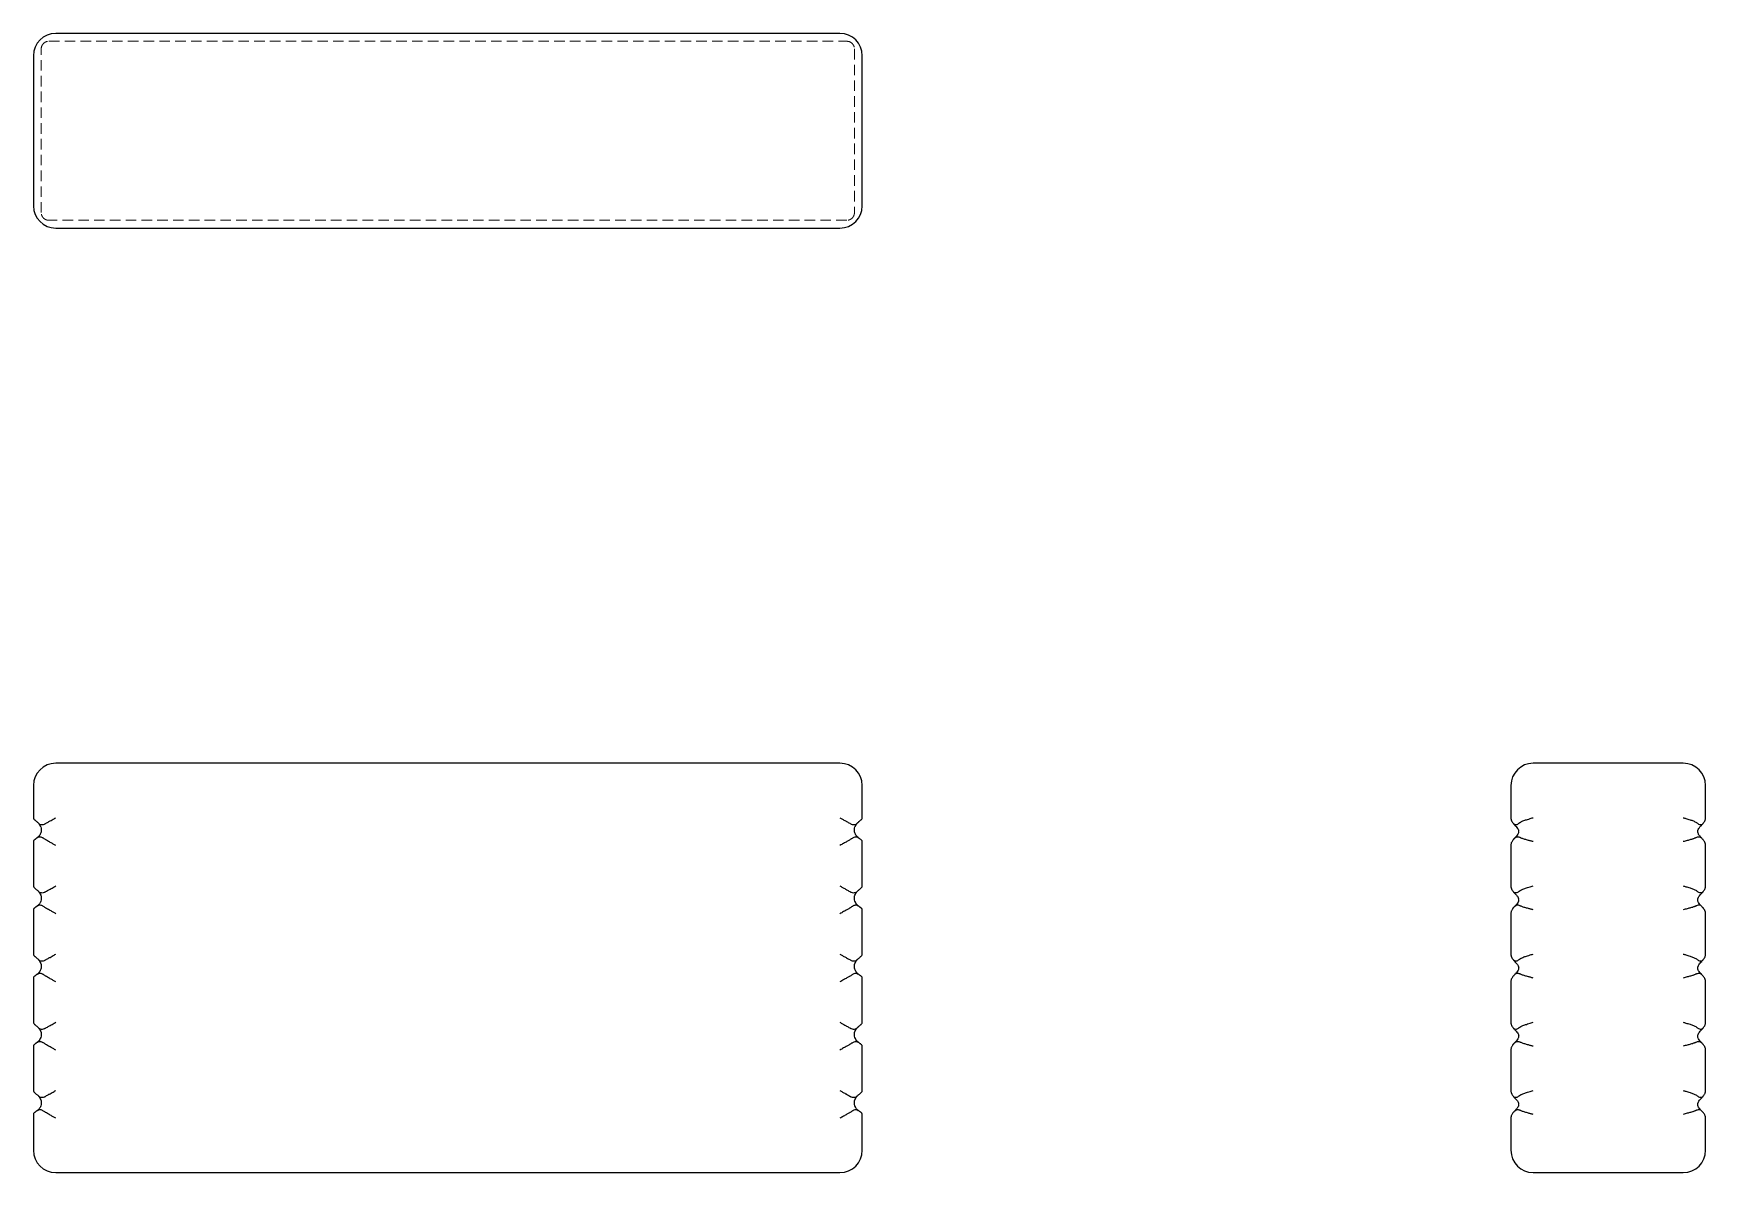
# Model space of a CAD drawing. Header units: millimetres. Extents: x 33 to 235, y 32 to 170.
import ezdxf

# ---------------------------------------------------------------- set-up
doc = ezdxf.new("R2010")
doc.units = ezdxf.units.MM
doc.linetypes.add('HIDDEN', pattern=[1.905, 1.27, -0.635])

msp = doc.modelspace()

# ---------------------------------------------------------------- linework, layer by layer
at = {"color": 7, "linetype": 'Continuous', "lineweight": 25}
for p, q in [((130.31, 169.74), (35.69, 169.74)), ((33, 167.06), (33, 148.94)), ((133, 148.94), (133, 167.06)), ((35.69, 146.26), (130.31, 146.26)), ((130.31, 81.7), (35.69, 81.7)), ((232.06, 81.7), (213.94, 81.7)), ((33, 79.01), (33, 75.12)), ((133, 75.12), (133, 79.01)), ((211.26, 79.01), (211.26, 75.12)), ((234.74, 75.12), (234.74, 79.01)), ((211.59, 74.37), (211.65, 74.3)), ((33, 72.23), (33, 66.89)), ((133, 66.89), (133, 72.23)), ((211.26, 71.76), (211.26, 66.89)), ((234.74, 66.89), (234.74, 71.76)), ((234.35, 66.07), (234.41, 66.14)), ((33, 64), (33, 58.66)), ((133, 58.66), (133, 64)), ((211.26, 63.54), (211.26, 58.66)), ((234.74, 58.66), (234.74, 63.54)), ((234.35, 57.84), (234.41, 57.91)), ((33, 55.77), (33, 50.44)), ((133, 50.44), (133, 55.77)), ((211.26, 55.31), (211.26, 50.44)), ((234.74, 50.44), (234.74, 55.31)), ((211.59, 49.68), (211.65, 49.62)), ((234.35, 49.62), (234.41, 49.68)), ((33, 47.55), (33, 42.21)), ((133, 42.21), (133, 47.55)), ((211.26, 47.08), (211.26, 42.21)), ((234.74, 42.21), (234.74, 47.08)), ((234.35, 41.39), (234.41, 41.46)), ((33, 39.32), (33, 34.99)), ((133, 34.99), (133, 39.32)), ((211.26, 38.85), (211.26, 34.99)), ((234.74, 34.99), (234.74, 38.85)), ((35.69, 32.3), (130.31, 32.3)), ((213.94, 32.3), (232.06, 32.3))]:
    msp.add_line(p, q, dxfattribs=at)
at = {"color": 7, "linetype": 'HIDDEN', "lineweight": 18}
for p, q in [((34.87, 168.8), (131.13, 168.8)), ((131.13, 168.8), (131.13, 168.8)), ((131.13, 147.2), (34.87, 147.2))]:
    msp.add_line(p, q, dxfattribs=at)
at = {"color": 7, "linetype": 'Continuous', "lineweight": 25}
for centre, start, end in [((35.69, 167.06), 90, 180), ((130.31, 167.06), 0, 90), ((35.69, 148.94), 180, 270), ((130.31, 148.94), 270, 0), ((35.69, 79.01), 90, 180), ((130.31, 79.01), 0, 90), ((213.94, 79.01), 90, 180), ((232.06, 79.01), 0, 90), ((35.69, 34.99), 180, 270), ((130.31, 34.99), 270, 0), ((213.94, 34.99), 180, 270), ((232.06, 34.99), 270, 0)]:
    msp.add_arc(centre, 2.68, start, end, dxfattribs=at)
at = {"color": 7, "linetype": 'HIDDEN', "lineweight": 18}
for points, knots in [([(33.94, 167.88), (33.95, 167.94), (33.95, 168.06), (34.03, 168.29), (34.2, 168.55), (34.52, 168.77), (34.76, 168.79), (34.88, 168.8)], [0, 0, 0, 0, 0.125273, 0.250654, 0.500672, 0.750575, 1, 1, 1, 1]), ([(33.94, 148.12), (33.94, 151.07), (33.94, 157.65), (33.94, 164.24), (33.94, 167.88)], [0, 0, 0, 0, 0.447592, 1, 1, 1, 1]), ([(131.12, 168.8), (131.24, 168.79), (131.48, 168.77), (131.8, 168.55), (131.97, 168.29), (132.05, 168.06), (132.05, 167.94), (132.06, 167.88)], [0, 0, 0, 0, 0.249353, 0.499226, 0.749261, 0.874675, 1, 1, 1, 1]), ([(131.12, 168.8), (131.24, 168.79), (131.48, 168.77), (131.8, 168.55), (131.97, 168.29), (132.05, 168.06), (132.05, 167.94), (132.06, 167.88)], [0, 0, 0, 0, 0.249431, 0.499329, 0.749345, 0.874728, 1, 1, 1, 1]), ([(132.06, 167.88), (132.06, 164.93), (132.06, 158.35), (132.06, 151.76), (132.06, 148.12)], [0, 0, 0, 0, 0.447589, 1, 1, 1, 1]), ([(34.88, 147.2), (34.76, 147.21), (34.52, 147.23), (34.2, 147.45), (34.03, 147.71), (33.95, 147.94), (33.95, 148.06), (33.94, 148.12)], [0, 0, 0, 0, 0.249413, 0.499327, 0.749348, 0.874726, 1, 1, 1, 1]), ([(34.88, 147.2), (34.76, 147.21), (34.52, 147.23), (34.2, 147.45), (34.03, 147.71), (33.95, 147.94), (33.95, 148.06), (33.94, 148.12)], [0, 0, 0, 0, 0.249343, 0.499224, 0.749261, 0.874673, 1, 1, 1, 1]), ([(132.06, 148.12), (132.05, 148.06), (132.05, 147.94), (131.97, 147.71), (131.8, 147.45), (131.48, 147.23), (131.24, 147.21), (131.12, 147.2)], [0, 0, 0, 0, 0.125274, 0.250652, 0.500673, 0.750587, 1, 1, 1, 1]), ([(132.06, 148.12), (132.05, 148.06), (132.05, 147.94), (131.97, 147.71), (131.8, 147.45), (131.48, 147.23), (131.24, 147.21), (131.12, 147.2)], [0, 0, 0, 0, 0.125328, 0.250739, 0.500778, 0.750662, 1, 1, 1, 1])]:
    msp.add_open_spline(points, degree=3, knots=knots, dxfattribs=at)
at = {"color": 7, "linetype": 'Continuous', "lineweight": 25}
for points, knots in [([(33, 75.12), (33, 75.11), (33.01, 75.07), (33.02, 75.02), (33.06, 74.95), (33.11, 74.88), (33.2, 74.81), (33.29, 74.73), (33.4, 74.65), (33.51, 74.55), (33.58, 74.48), (33.62, 74.44)], [0, 0, 0, 0, 0.072868, 0.163301, 0.271298, 0.435208, 0.539083, 0.671779, 0.783548, 0.897881, 1, 1, 1, 1]), ([(34.39, 74.37), (34.42, 74.39), (34.52, 74.45), (34.69, 74.55), (34.85, 74.64), (35.04, 74.75), (35.25, 74.86), (35.48, 74.99), (35.62, 75.08), (35.69, 75.12)], [0, 0, 0, 0, 0.0990167, 0.2413575, 0.3900553, 0.4889139, 0.6754514, 0.8457953, 1, 1, 1, 1]), ([(130.31, 75.12), (130.36, 75.09), (130.47, 75.03), (130.63, 74.93), (130.8, 74.83), (130.96, 74.74), (131.13, 74.65), (131.3, 74.55), (131.47, 74.46), (131.57, 74.39), (131.61, 74.37)], [0, 0, 0, 0, 0.113045, 0.23426, 0.36367, 0.501296, 0.597867, 0.751196, 0.893945, 1, 1, 1, 1]), ([(132.38, 74.44), (132.4, 74.46), (132.43, 74.5), (132.49, 74.55), (132.54, 74.6), (132.62, 74.66), (132.71, 74.73), (132.8, 74.81), (132.89, 74.88), (132.95, 74.96), (132.99, 75.04), (132.99, 75.1), (133, 75.12)], [0, 0, 0, 0, 0.049621, 0.102155, 0.157752, 0.21654, 0.328276, 0.460995, 0.564845, 0.728769, 0.88413, 1, 1, 1, 1]), ([(211.26, 75.12), (211.26, 75.09), (211.26, 75.03), (211.27, 74.93), (211.3, 74.83), (211.33, 74.74), (211.38, 74.65), (211.44, 74.55), (211.52, 74.46), (211.57, 74.39), (211.59, 74.37)], [0, 0, 0, 0, 0.113045, 0.23426, 0.36367, 0.501296, 0.597867, 0.751196, 0.893945, 1, 1, 1, 1]), ([(212.23, 74.44), (212.25, 74.46), (212.29, 74.5), (212.37, 74.55), (212.45, 74.6), (212.56, 74.66), (212.72, 74.73), (212.92, 74.81), (213.16, 74.88), (213.42, 74.96), (213.7, 75.04), (213.87, 75.1), (213.94, 75.12)], [0, 0, 0, 0, 0.049621, 0.102155, 0.157752, 0.21654, 0.328276, 0.460995, 0.564845, 0.728769, 0.88413, 1, 1, 1, 1]), ([(232.06, 75.12), (232.11, 75.1), (232.22, 75.07), (232.39, 75.02), (232.62, 74.95), (232.85, 74.88), (233.09, 74.8), (233.28, 74.73), (233.47, 74.64), (233.63, 74.55), (233.73, 74.48), (233.77, 74.44)], [0, 0, 0, 0, 0.076628, 0.170924, 0.282887, 0.440862, 0.546569, 0.676247, 0.785642, 0.898827, 1, 1, 1, 1]), ([(234.41, 74.37), (234.43, 74.39), (234.48, 74.46), (234.56, 74.55), (234.62, 74.65), (234.67, 74.75), (234.71, 74.86), (234.74, 74.99), (234.74, 75.08), (234.74, 75.12)], [0, 0, 0, 0, 0.10613, 0.248788, 0.400961, 0.49873, 0.680329, 0.847402, 1, 1, 1, 1]), ([(33.49, 72.72), (33.47, 72.7), (33.43, 72.67), (33.37, 72.63), (33.3, 72.58), (33.23, 72.53), (33.15, 72.47), (33.09, 72.42), (33.04, 72.36), (33.01, 72.3), (33.01, 72.25), (33, 72.23)], [0, 0, 0, 0, 0.066916, 0.139751, 0.218655, 0.324957, 0.458157, 0.588227, 0.718172, 0.854722, 1, 1, 1, 1]), ([(33.62, 74.44), (33.63, 74.43), (33.64, 74.41), (33.67, 74.38), (33.72, 74.31), (33.8, 74.19), (33.89, 74.01), (33.94, 73.78), (33.94, 73.58), (33.92, 73.37), (33.84, 73.14), (33.7, 72.91), (33.57, 72.79), (33.49, 72.72)], [0.0064504, 0.0064504, 0.0064504, 0.0064504, 0.0116361, 0.0168218, 0.0271933, 0.0479363, 0.0894223, 0.1309082, 0.1516512, 0.1723942, 0.2138801, 0.2553661, 0.296852, 0.296852, 0.296852, 0.296852]), ([(33.49, 72.72), (33.58, 72.79), (33.68, 72.82), (33.9, 72.81), (34.03, 72.77), (34.14, 72.68)], [0, 0, 0, 0, 0.5, 0.5, 1, 1, 1, 1]), ([(34.39, 74.37), (34.25, 74.28), (34.1, 74.25), (33.83, 74.27), (33.71, 74.34), (33.62, 74.44)], [0, 0, 0, 0, 0.5, 0.5, 1, 1, 1, 1]), ([(35.69, 71.76), (35.64, 71.79), (35.54, 71.85), (35.38, 71.94), (35.21, 72.04), (35.03, 72.15), (34.81, 72.27), (34.62, 72.38), (34.43, 72.49), (34.29, 72.58), (34.18, 72.65), (34.14, 72.68)], [0, 0, 0, 0, 0.088225, 0.1849587, 0.2902198, 0.4040225, 0.5263779, 0.7028316, 0.7733362, 0.8978869, 1, 1, 1, 1]), ([(131.86, 72.68), (131.83, 72.66), (131.77, 72.62), (131.66, 72.55), (131.55, 72.48), (131.39, 72.38), (131.18, 72.26), (130.95, 72.13), (130.73, 72.01), (130.52, 71.89), (130.38, 71.81), (130.31, 71.76)], [0, 0, 0, 0, 0.065016, 0.140196, 0.22556, 0.292324, 0.477572, 0.618122, 0.73508, 0.872057, 1, 1, 1, 1]), ([(132.38, 74.44), (132.29, 74.34), (132.17, 74.27), (131.9, 74.25), (131.75, 74.28), (131.61, 74.37)], [0, 0, 0, 0, 0.5, 0.5, 1, 1, 1, 1]), ([(131.86, 72.68), (131.97, 72.77), (132.1, 72.81), (132.32, 72.82), (132.42, 72.79), (132.51, 72.72)], [0, 0, 0, 0, 0.5, 0.5, 1, 1, 1, 1]), ([(132.51, 72.72), (132.43, 72.79), (132.3, 72.91), (132.16, 73.14), (132.08, 73.37), (132.06, 73.58), (132.06, 73.78), (132.11, 74.01), (132.2, 74.19), (132.28, 74.31), (132.33, 74.38), (132.36, 74.41), (132.37, 74.43), (132.38, 74.44)], [0.0331924, 0.0331924, 0.0331924, 0.0331924, 0.0746784, 0.1161643, 0.1576503, 0.1783933, 0.1991362, 0.2406222, 0.2821081, 0.3028511, 0.3132226, 0.3184084, 0.3235941, 0.3235941, 0.3235941, 0.3235941]), ([(133, 72.23), (133, 72.24), (132.99, 72.27), (132.98, 72.32), (132.96, 72.36), (132.91, 72.42), (132.85, 72.47), (132.77, 72.53), (132.68, 72.59), (132.59, 72.65), (132.53, 72.7), (132.51, 72.72)], [0, 0, 0, 0, 0.086312, 0.180265, 0.281873, 0.411944, 0.541889, 0.678682, 0.800473, 0.907473, 1, 1, 1, 1]), ([(211.75, 72.68), (211.73, 72.66), (211.68, 72.62), (211.62, 72.55), (211.56, 72.48), (211.48, 72.38), (211.4, 72.26), (211.33, 72.13), (211.29, 72.01), (211.26, 71.89), (211.26, 71.81), (211.26, 71.76)], [0, 0, 0, 0, 0.065016, 0.140196, 0.22556, 0.292324, 0.477572, 0.618122, 0.73508, 0.872057, 1, 1, 1, 1]), ([(212.23, 74.44), (212.12, 74.34), (211.99, 74.27), (211.77, 74.25), (211.67, 74.28), (211.59, 74.37)], [0, 0, 0, 0, 0.5, 0.5, 1, 1, 1, 1]), ([(211.71, 74.23), (211.84, 74.11), (212.01, 73.93), (212.15, 73.68), (212.19, 73.55), (212.2, 73.46), (212.19, 73.37), (212.17, 73.25), (212.05, 73), (211.88, 72.82), (211.75, 72.68)], [0, 0, 0, 0, 0.271496, 0.380667, 0.423537, 0.462667, 0.503148, 0.549098, 0.664187, 1, 1, 1, 1]), ([(211.75, 72.68), (211.83, 72.77), (211.93, 72.81), (212.15, 72.82), (212.28, 72.79), (212.39, 72.72)], [0, 0, 0, 0, 0.5, 0.5, 1, 1, 1, 1]), ([(213.94, 72.23), (213.89, 72.24), (213.79, 72.27), (213.64, 72.32), (213.46, 72.36), (213.26, 72.42), (213.05, 72.47), (212.85, 72.53), (212.67, 72.59), (212.52, 72.65), (212.43, 72.7), (212.39, 72.72)], [0, 0, 0, 0, 0.086312, 0.180265, 0.281873, 0.411944, 0.541889, 0.678682, 0.800473, 0.907473, 1, 1, 1, 1]), ([(233.61, 72.72), (233.58, 72.7), (233.52, 72.67), (233.42, 72.63), (233.29, 72.58), (233.14, 72.53), (232.95, 72.47), (232.74, 72.41), (232.52, 72.36), (232.29, 72.3), (232.14, 72.25), (232.06, 72.23)], [0, 0, 0, 0, 0.067121, 0.140126, 0.219167, 0.325351, 0.458595, 0.588588, 0.718457, 0.854901, 1, 1, 1, 1]), ([(233.61, 72.72), (233.72, 72.79), (233.85, 72.82), (234.07, 72.81), (234.17, 72.77), (234.25, 72.68)], [0, 0, 0, 0, 0.5, 0.5, 1, 1, 1, 1]), ([(234.41, 74.37), (234.33, 74.28), (234.23, 74.25), (234.01, 74.27), (233.88, 74.34), (233.77, 74.44)], [0, 0, 0, 0, 0.5, 0.5, 1, 1, 1, 1]), ([(234.25, 72.68), (234.17, 72.78), (234.05, 72.9), (233.94, 73.05), (233.85, 73.2), (233.81, 73.34), (233.8, 73.47), (233.82, 73.61), (233.9, 73.8), (234.08, 74.02), (234.26, 74.21), (234.36, 74.32), (234.4, 74.36), (234.41, 74.37)], [0.015866, 0.015866, 0.015866, 0.015866, 0.0524302, 0.0731731, 0.0939161, 0.135402, 0.156145, 0.176888, 0.2183739, 0.2598598, 0.2806028, 0.2909742, 0.2919285, 0.2919285, 0.2919285, 0.2919285]), ([(234.74, 71.76), (234.74, 71.79), (234.74, 71.85), (234.73, 71.93), (234.71, 72.02), (234.67, 72.13), (234.6, 72.26), (234.52, 72.38), (234.43, 72.49), (234.35, 72.58), (234.28, 72.65), (234.25, 72.68)], [0, 0, 0, 0, 0.08429, 0.172601, 0.26495, 0.381877, 0.522455, 0.707741, 0.774465, 0.898666, 1, 1, 1, 1]), ([(33, 66.89), (33, 66.88), (33.01, 66.85), (33.02, 66.79), (33.06, 66.73), (33.11, 66.66), (33.2, 66.58), (33.29, 66.51), (33.4, 66.42), (33.51, 66.33), (33.58, 66.25), (33.62, 66.21)], [0, 0, 0, 0, 0.072868, 0.163301, 0.271298, 0.435208, 0.539083, 0.671779, 0.783548, 0.897881, 1, 1, 1, 1]), ([(34.39, 66.14), (34.42, 66.16), (34.52, 66.22), (34.69, 66.32), (34.85, 66.41), (35.04, 66.52), (35.25, 66.63), (35.48, 66.76), (35.62, 66.85), (35.69, 66.89)], [0, 0, 0, 0, 0.099017, 0.241357, 0.390055, 0.488914, 0.675451, 0.845795, 1, 1, 1, 1]), ([(130.31, 66.89), (130.36, 66.86), (130.47, 66.8), (130.63, 66.7), (130.8, 66.61), (130.96, 66.52), (131.13, 66.42), (131.3, 66.33), (131.47, 66.23), (131.57, 66.17), (131.61, 66.14)], [0, 0, 0, 0, 0.113045, 0.23426, 0.36367, 0.501296, 0.597867, 0.751196, 0.893945, 1, 1, 1, 1]), ([(132.38, 66.21), (132.4, 66.23), (132.43, 66.27), (132.49, 66.32), (132.54, 66.37), (132.62, 66.43), (132.71, 66.51), (132.8, 66.58), (132.89, 66.66), (132.95, 66.73), (132.99, 66.82), (132.99, 66.87), (133, 66.89)], [0, 0, 0, 0, 0.049621, 0.102155, 0.157752, 0.21654, 0.328276, 0.460995, 0.564845, 0.728769, 0.88413, 1, 1, 1, 1]), ([(211.26, 66.89), (211.26, 66.86), (211.26, 66.8), (211.27, 66.7), (211.3, 66.61), (211.33, 66.52), (211.38, 66.42), (211.44, 66.33), (211.52, 66.23), (211.57, 66.17), (211.59, 66.14)], [0, 0, 0, 0, 0.113045, 0.23426, 0.36367, 0.501296, 0.597867, 0.751196, 0.893945, 1, 1, 1, 1]), ([(212.23, 66.21), (212.25, 66.23), (212.29, 66.27), (212.37, 66.32), (212.45, 66.37), (212.56, 66.43), (212.72, 66.51), (212.92, 66.58), (213.16, 66.66), (213.42, 66.73), (213.7, 66.82), (213.87, 66.87), (213.94, 66.89)], [0, 0, 0, 0, 0.049621, 0.102155, 0.157752, 0.21654, 0.328276, 0.460995, 0.564845, 0.728769, 0.88413, 1, 1, 1, 1]), ([(232.06, 66.89), (232.11, 66.88), (232.22, 66.84), (232.39, 66.79), (232.62, 66.72), (232.85, 66.65), (233.09, 66.58), (233.28, 66.5), (233.47, 66.42), (233.63, 66.33), (233.73, 66.25), (233.77, 66.21)], [0, 0, 0, 0, 0.076628, 0.170924, 0.282887, 0.440862, 0.546569, 0.676247, 0.785642, 0.898827, 1, 1, 1, 1]), ([(234.41, 66.14), (234.43, 66.17), (234.48, 66.23), (234.56, 66.32), (234.62, 66.42), (234.67, 66.53), (234.71, 66.64), (234.74, 66.77), (234.74, 66.85), (234.74, 66.89)], [0, 0, 0, 0, 0.10613, 0.248788, 0.400961, 0.49873, 0.680329, 0.847402, 1, 1, 1, 1]), ([(33.62, 66.21), (33.63, 66.2), (33.64, 66.18), (33.67, 66.15), (33.72, 66.09), (33.8, 65.97), (33.89, 65.78), (33.94, 65.55), (33.94, 65.35), (33.92, 65.15), (33.86, 64.96), (33.77, 64.8), (33.66, 64.65), (33.57, 64.56), (33.49, 64.49)], [0.0064504, 0.0064504, 0.0064504, 0.0064504, 0.0116361, 0.0168218, 0.0271933, 0.0479363, 0.0894223, 0.1309082, 0.1516512, 0.1723942, 0.2138801, 0.2346231, 0.2553661, 0.296852, 0.296852, 0.296852, 0.296852]), ([(33.49, 64.49), (33.58, 64.56), (33.68, 64.6), (33.9, 64.58), (34.03, 64.54), (34.14, 64.46)], [0, 0, 0, 0, 0.5, 0.5, 1, 1, 1, 1]), ([(34.39, 66.14), (34.25, 66.05), (34.1, 66.02), (33.83, 66.05), (33.71, 66.11), (33.62, 66.21)], [0, 0, 0, 0, 0.5, 0.5, 1, 1, 1, 1]), ([(132.38, 66.21), (132.29, 66.11), (132.17, 66.05), (131.9, 66.02), (131.75, 66.05), (131.61, 66.14)], [0, 0, 0, 0, 0.5, 0.5, 1, 1, 1, 1]), ([(131.86, 64.46), (131.97, 64.54), (132.1, 64.58), (132.32, 64.6), (132.42, 64.56), (132.51, 64.49)], [0, 0, 0, 0, 0.5, 0.5, 1, 1, 1, 1]), ([(132.51, 64.49), (132.43, 64.56), (132.31, 64.68), (132.16, 64.91), (132.08, 65.15), (132.06, 65.35), (132.06, 65.55), (132.11, 65.78), (132.2, 65.97), (132.28, 66.09), (132.33, 66.15), (132.36, 66.18), (132.37, 66.2), (132.38, 66.21)], [0.0331924, 0.0331924, 0.0331924, 0.0331924, 0.0746784, 0.1161643, 0.1576503, 0.1783933, 0.1991362, 0.2406222, 0.2821081, 0.3028511, 0.3132226, 0.3184084, 0.3235941, 0.3235941, 0.3235941, 0.3235941]), ([(212.23, 66.21), (212.12, 66.11), (211.99, 66.05), (211.77, 66.02), (211.67, 66.05), (211.59, 66.14)], [0, 0, 0, 0, 0.5, 0.5, 1, 1, 1, 1]), ([(211.59, 66.14), (211.6, 66.14), (211.64, 66.09), (211.74, 65.98), (211.92, 65.79), (212.1, 65.57), (212.18, 65.38), (212.2, 65.24), (212.19, 65.11), (212.14, 64.94), (211.99, 64.71), (211.83, 64.55), (211.75, 64.46)], [0.0381134, 0.0381134, 0.0381134, 0.0381134, 0.0390674, 0.0494389, 0.0701818, 0.1116678, 0.1531537, 0.1738967, 0.1946397, 0.2361257, 0.2776116, 0.3141766, 0.3141766, 0.3141766, 0.3141766]), ([(211.75, 64.46), (211.83, 64.54), (211.93, 64.58), (212.15, 64.6), (212.28, 64.56), (212.39, 64.49)], [0, 0, 0, 0, 0.5, 0.5, 1, 1, 1, 1]), ([(233.61, 64.49), (233.72, 64.56), (233.85, 64.6), (234.07, 64.58), (234.17, 64.54), (234.25, 64.46)], [0, 0, 0, 0, 0.5, 0.5, 1, 1, 1, 1]), ([(234.41, 66.14), (234.33, 66.05), (234.23, 66.02), (234.01, 66.05), (233.88, 66.11), (233.77, 66.21)], [0, 0, 0, 0, 0.5, 0.5, 1, 1, 1, 1]), ([(234.25, 64.46), (234.12, 64.59), (233.95, 64.77), (233.83, 65.02), (233.81, 65.14), (233.8, 65.23), (233.81, 65.32), (233.85, 65.46), (233.98, 65.7), (234.16, 65.88), (234.29, 66)], [0, 0, 0, 0, 0.3362868, 0.4515421, 0.4975586, 0.5380993, 0.5772861, 0.6202197, 0.729553, 1, 1, 1, 1]), ([(33.49, 64.49), (33.47, 64.48), (33.43, 64.44), (33.37, 64.4), (33.3, 64.35), (33.23, 64.3), (33.15, 64.24), (33.09, 64.19), (33.04, 64.13), (33.01, 64.07), (33.01, 64.03), (33, 64)], [0, 0, 0, 0, 0.066916, 0.139751, 0.218655, 0.324957, 0.458157, 0.588227, 0.718172, 0.854722, 1, 1, 1, 1]), ([(35.69, 63.54), (35.64, 63.57), (35.54, 63.63), (35.38, 63.72), (35.21, 63.81), (35.03, 63.92), (34.81, 64.04), (34.62, 64.15), (34.43, 64.26), (34.29, 64.35), (34.18, 64.42), (34.14, 64.46)], [0, 0, 0, 0, 0.088225, 0.184959, 0.29022, 0.404023, 0.526378, 0.702832, 0.773336, 0.897887, 1, 1, 1, 1]), ([(131.86, 64.46), (131.83, 64.43), (131.77, 64.39), (131.66, 64.32), (131.55, 64.25), (131.39, 64.15), (131.18, 64.03), (130.95, 63.9), (130.73, 63.78), (130.52, 63.66), (130.38, 63.58), (130.31, 63.54)], [0, 0, 0, 0, 0.065016, 0.140196, 0.22556, 0.292324, 0.477572, 0.618122, 0.73508, 0.872057, 1, 1, 1, 1]), ([(133, 64), (133, 64.02), (132.99, 64.05), (132.98, 64.09), (132.96, 64.14), (132.91, 64.19), (132.85, 64.24), (132.77, 64.3), (132.68, 64.36), (132.59, 64.42), (132.53, 64.47), (132.51, 64.49)], [0, 0, 0, 0, 0.086312, 0.1802646, 0.2818725, 0.4119439, 0.5418893, 0.6786824, 0.8004728, 0.9074733, 1, 1, 1, 1]), ([(211.75, 64.46), (211.73, 64.43), (211.68, 64.39), (211.62, 64.32), (211.56, 64.25), (211.48, 64.15), (211.4, 64.03), (211.33, 63.9), (211.29, 63.78), (211.26, 63.66), (211.26, 63.58), (211.26, 63.54)], [0, 0, 0, 0, 0.065016, 0.140196, 0.22556, 0.292324, 0.477572, 0.618122, 0.73508, 0.872057, 1, 1, 1, 1]), ([(213.94, 64), (213.89, 64.02), (213.79, 64.05), (213.64, 64.09), (213.46, 64.14), (213.26, 64.19), (213.05, 64.24), (212.85, 64.3), (212.67, 64.36), (212.52, 64.42), (212.43, 64.47), (212.39, 64.49)], [0, 0, 0, 0, 0.086312, 0.1802646, 0.2818725, 0.4119439, 0.5418893, 0.6786824, 0.8004728, 0.9074733, 1, 1, 1, 1]), ([(233.61, 64.49), (233.58, 64.48), (233.52, 64.44), (233.42, 64.4), (233.29, 64.35), (233.14, 64.3), (232.95, 64.24), (232.74, 64.19), (232.52, 64.13), (232.29, 64.07), (232.14, 64.03), (232.06, 64)], [0, 0, 0, 0, 0.067121, 0.140126, 0.219167, 0.325351, 0.458595, 0.588588, 0.718457, 0.854901, 1, 1, 1, 1]), ([(234.74, 63.54), (234.74, 63.56), (234.74, 63.62), (234.73, 63.7), (234.71, 63.8), (234.67, 63.9), (234.6, 64.03), (234.52, 64.15), (234.43, 64.26), (234.35, 64.35), (234.28, 64.42), (234.25, 64.46)], [0, 0, 0, 0, 0.0842902, 0.1726015, 0.2649499, 0.3818765, 0.5224549, 0.7077414, 0.7744652, 0.8986661, 1, 1, 1, 1]), ([(33, 58.66), (33, 58.65), (33.01, 58.62), (33.02, 58.57), (33.06, 58.5), (33.11, 58.43), (33.2, 58.35), (33.29, 58.28), (33.4, 58.19), (33.51, 58.1), (33.58, 58.02), (33.62, 57.98)], [0, 0, 0, 0, 0.072868, 0.163301, 0.271298, 0.435208, 0.539083, 0.671779, 0.783548, 0.897881, 1, 1, 1, 1]), ([(34.39, 57.91), (34.42, 57.94), (34.52, 58), (34.69, 58.09), (34.85, 58.19), (35.04, 58.29), (35.25, 58.41), (35.48, 58.54), (35.62, 58.62), (35.69, 58.66)], [0, 0, 0, 0, 0.099017, 0.241357, 0.390055, 0.488914, 0.675451, 0.845795, 1, 1, 1, 1]), ([(130.31, 58.66), (130.36, 58.63), (130.47, 58.57), (130.63, 58.48), (130.8, 58.38), (130.96, 58.29), (131.13, 58.19), (131.3, 58.1), (131.47, 58), (131.57, 57.94), (131.61, 57.91)], [0, 0, 0, 0, 0.113045, 0.23426, 0.36367, 0.501296, 0.597867, 0.751196, 0.893945, 1, 1, 1, 1]), ([(132.38, 57.98), (132.4, 58), (132.43, 58.04), (132.49, 58.09), (132.54, 58.14), (132.62, 58.2), (132.71, 58.28), (132.8, 58.35), (132.89, 58.43), (132.95, 58.51), (132.99, 58.59), (132.99, 58.64), (133, 58.66)], [0, 0, 0, 0, 0.049621, 0.102155, 0.157752, 0.21654, 0.328276, 0.460995, 0.564845, 0.728769, 0.88413, 1, 1, 1, 1]), ([(211.26, 58.66), (211.26, 58.63), (211.26, 58.57), (211.27, 58.48), (211.3, 58.38), (211.33, 58.29), (211.38, 58.19), (211.44, 58.1), (211.52, 58), (211.57, 57.94), (211.59, 57.91)], [0, 0, 0, 0, 0.113045, 0.23426, 0.36367, 0.501296, 0.597867, 0.751196, 0.893945, 1, 1, 1, 1]), ([(212.23, 57.98), (212.25, 58), (212.29, 58.04), (212.37, 58.09), (212.45, 58.14), (212.56, 58.2), (212.72, 58.28), (212.92, 58.35), (213.16, 58.43), (213.42, 58.51), (213.7, 58.59), (213.87, 58.64), (213.94, 58.66)], [0, 0, 0, 0, 0.049621, 0.102155, 0.157752, 0.21654, 0.328276, 0.460995, 0.564845, 0.728769, 0.88413, 1, 1, 1, 1]), ([(232.06, 58.66), (232.11, 58.65), (232.22, 58.62), (232.39, 58.56), (232.62, 58.49), (232.85, 58.42), (233.09, 58.35), (233.28, 58.27), (233.47, 58.19), (233.63, 58.1), (233.73, 58.02), (233.77, 57.98)], [0, 0, 0, 0, 0.076628, 0.170924, 0.282887, 0.440862, 0.546569, 0.676247, 0.785642, 0.898827, 1, 1, 1, 1]), ([(234.41, 57.91), (234.43, 57.94), (234.48, 58), (234.56, 58.1), (234.62, 58.19), (234.67, 58.3), (234.71, 58.41), (234.74, 58.54), (234.74, 58.62), (234.74, 58.66)], [0, 0, 0, 0, 0.10613, 0.248788, 0.400961, 0.49873, 0.680329, 0.847402, 1, 1, 1, 1]), ([(33.62, 57.98), (33.63, 57.98), (33.64, 57.96), (33.67, 57.92), (33.72, 57.86), (33.8, 57.74), (33.89, 57.55), (33.94, 57.32), (33.94, 57.12), (33.92, 56.92), (33.84, 56.68), (33.7, 56.46), (33.57, 56.33), (33.49, 56.26)], [0.0064504, 0.0064504, 0.0064504, 0.0064504, 0.0116361, 0.0168218, 0.0271933, 0.0479363, 0.0894223, 0.1309082, 0.1516512, 0.1723942, 0.2138801, 0.2553661, 0.296852, 0.296852, 0.296852, 0.296852]), ([(34.39, 57.91), (34.25, 57.83), (34.1, 57.79), (33.83, 57.82), (33.71, 57.88), (33.62, 57.98)], [0, 0, 0, 0, 0.5, 0.5, 1, 1, 1, 1]), ([(132.38, 57.98), (132.29, 57.88), (132.17, 57.82), (131.9, 57.79), (131.75, 57.83), (131.61, 57.91)], [0, 0, 0, 0, 0.5, 0.5, 1, 1, 1, 1]), ([(132.51, 56.26), (132.43, 56.33), (132.31, 56.46), (132.16, 56.68), (132.08, 56.92), (132.06, 57.12), (132.06, 57.32), (132.11, 57.55), (132.2, 57.74), (132.28, 57.86), (132.33, 57.92), (132.36, 57.96), (132.37, 57.98), (132.38, 57.98)], [0.0331924, 0.0331924, 0.0331924, 0.0331924, 0.0746784, 0.1161643, 0.1576503, 0.1783933, 0.1991362, 0.2406222, 0.2821081, 0.3028511, 0.3132226, 0.3184084, 0.3235941, 0.3235941, 0.3235941, 0.3235941]), ([(212.23, 57.98), (212.12, 57.88), (211.99, 57.82), (211.77, 57.79), (211.67, 57.83), (211.59, 57.91)], [0, 0, 0, 0, 0.5, 0.5, 1, 1, 1, 1]), ([(211.59, 57.91), (211.6, 57.91), (211.64, 57.86), (211.74, 57.76), (211.92, 57.56), (212.1, 57.34), (212.18, 57.15), (212.2, 57.02), (212.19, 56.88), (212.14, 56.71), (211.99, 56.49), (211.83, 56.32), (211.75, 56.23)], [0.0381134, 0.0381134, 0.0381134, 0.0381134, 0.0390674, 0.0494389, 0.0701818, 0.1116678, 0.1531537, 0.1738967, 0.1946397, 0.2361257, 0.2776116, 0.3141766, 0.3141766, 0.3141766, 0.3141766]), ([(234.41, 57.91), (234.33, 57.83), (234.23, 57.79), (234.01, 57.82), (233.88, 57.88), (233.77, 57.98)], [0, 0, 0, 0, 0.5, 0.5, 1, 1, 1, 1]), ([(234.25, 56.23), (234.12, 56.36), (233.95, 56.55), (233.83, 56.79), (233.81, 56.92), (233.8, 57), (233.81, 57.1), (233.85, 57.23), (233.98, 57.47), (234.16, 57.65), (234.29, 57.77)], [0, 0, 0, 0, 0.336263, 0.451622, 0.497681, 0.538262, 0.577463, 0.620406, 0.729826, 1, 1, 1, 1]), ([(33.49, 56.26), (33.47, 56.25), (33.43, 56.22), (33.37, 56.17), (33.3, 56.12), (33.23, 56.07), (33.15, 56.02), (33.09, 55.96), (33.04, 55.9), (33.01, 55.84), (33.01, 55.8), (33, 55.77)], [0, 0, 0, 0, 0.066916, 0.139751, 0.218655, 0.324957, 0.458157, 0.588227, 0.718172, 0.854722, 1, 1, 1, 1]), ([(33.49, 56.26), (33.58, 56.33), (33.68, 56.37), (33.9, 56.36), (34.03, 56.31), (34.14, 56.23)], [0, 0, 0, 0, 0.5, 0.5, 1, 1, 1, 1]), ([(35.69, 55.31), (35.64, 55.34), (35.54, 55.4), (35.38, 55.49), (35.21, 55.59), (35.03, 55.69), (34.81, 55.81), (34.62, 55.92), (34.43, 56.03), (34.29, 56.12), (34.18, 56.2), (34.14, 56.23)], [0, 0, 0, 0, 0.088225, 0.184959, 0.29022, 0.404023, 0.526378, 0.702832, 0.773336, 0.897887, 1, 1, 1, 1]), ([(131.86, 56.23), (131.83, 56.21), (131.77, 56.16), (131.66, 56.09), (131.55, 56.02), (131.39, 55.92), (131.18, 55.81), (130.95, 55.68), (130.73, 55.56), (130.52, 55.44), (130.38, 55.35), (130.31, 55.31)], [0, 0, 0, 0, 0.065016, 0.140196, 0.22556, 0.292324, 0.477572, 0.618122, 0.73508, 0.872057, 1, 1, 1, 1]), ([(131.86, 56.23), (131.97, 56.31), (132.1, 56.36), (132.32, 56.37), (132.42, 56.33), (132.51, 56.26)], [0, 0, 0, 0, 0.5, 0.5, 1, 1, 1, 1]), ([(133, 55.77), (133, 55.79), (132.99, 55.82), (132.98, 55.86), (132.96, 55.91), (132.91, 55.96), (132.85, 56.02), (132.77, 56.07), (132.68, 56.13), (132.59, 56.2), (132.53, 56.24), (132.51, 56.26)], [0, 0, 0, 0, 0.086312, 0.180265, 0.281873, 0.411944, 0.541889, 0.678682, 0.800473, 0.907473, 1, 1, 1, 1]), ([(211.75, 56.23), (211.73, 56.21), (211.68, 56.16), (211.62, 56.09), (211.56, 56.02), (211.48, 55.92), (211.4, 55.81), (211.33, 55.68), (211.29, 55.56), (211.26, 55.44), (211.26, 55.35), (211.26, 55.31)], [0, 0, 0, 0, 0.065016, 0.140196, 0.22556, 0.292324, 0.477572, 0.618122, 0.73508, 0.872057, 1, 1, 1, 1]), ([(211.75, 56.23), (211.83, 56.31), (211.93, 56.36), (212.15, 56.37), (212.28, 56.33), (212.39, 56.26)], [0, 0, 0, 0, 0.5, 0.5, 1, 1, 1, 1]), ([(213.94, 55.77), (213.89, 55.79), (213.79, 55.82), (213.64, 55.86), (213.46, 55.91), (213.26, 55.96), (213.05, 56.02), (212.85, 56.07), (212.67, 56.13), (212.52, 56.2), (212.43, 56.24), (212.39, 56.26)], [0, 0, 0, 0, 0.086312, 0.180265, 0.281873, 0.411944, 0.541889, 0.678682, 0.800473, 0.907473, 1, 1, 1, 1]), ([(233.61, 56.26), (233.58, 56.25), (233.52, 56.22), (233.42, 56.17), (233.29, 56.12), (233.14, 56.07), (232.95, 56.02), (232.74, 55.96), (232.52, 55.9), (232.29, 55.84), (232.14, 55.8), (232.06, 55.77)], [0, 0, 0, 0, 0.067121, 0.140126, 0.219167, 0.325351, 0.458595, 0.588588, 0.718457, 0.854901, 1, 1, 1, 1]), ([(233.61, 56.26), (233.72, 56.33), (233.85, 56.37), (234.07, 56.36), (234.17, 56.31), (234.25, 56.23)], [0, 0, 0, 0, 0.5, 0.5, 1, 1, 1, 1]), ([(234.74, 55.31), (234.74, 55.34), (234.74, 55.39), (234.73, 55.48), (234.71, 55.57), (234.67, 55.68), (234.6, 55.81), (234.52, 55.92), (234.43, 56.03), (234.35, 56.12), (234.28, 56.2), (234.25, 56.23)], [0, 0, 0, 0, 0.08429, 0.172601, 0.26495, 0.381877, 0.522455, 0.707741, 0.774465, 0.898666, 1, 1, 1, 1]), ([(33, 50.44), (33, 50.42), (33.01, 50.39), (33.02, 50.34), (33.06, 50.27), (33.11, 50.2), (33.2, 50.12), (33.29, 50.05), (33.4, 49.96), (33.51, 49.87), (33.58, 49.79), (33.62, 49.76)], [0, 0, 0, 0, 0.072868, 0.163301, 0.271298, 0.435208, 0.539083, 0.671779, 0.783548, 0.897881, 1, 1, 1, 1]), ([(34.39, 49.68), (34.42, 49.71), (34.52, 49.77), (34.69, 49.86), (34.85, 49.96), (35.04, 50.06), (35.25, 50.18), (35.48, 50.31), (35.62, 50.4), (35.69, 50.44)], [0, 0, 0, 0, 0.099017, 0.241357, 0.390055, 0.488914, 0.675451, 0.845795, 1, 1, 1, 1]), ([(130.31, 50.44), (130.36, 50.41), (130.47, 50.34), (130.63, 50.25), (130.8, 50.15), (130.96, 50.06), (131.13, 49.97), (131.3, 49.87), (131.47, 49.77), (131.57, 49.71), (131.61, 49.68)], [0, 0, 0, 0, 0.1130449, 0.23426, 0.3636702, 0.501296, 0.5978667, 0.751196, 0.8939448, 1, 1, 1, 1]), ([(132.38, 49.76), (132.4, 49.78), (132.43, 49.81), (132.49, 49.86), (132.54, 49.92), (132.62, 49.98), (132.71, 50.05), (132.8, 50.12), (132.89, 50.2), (132.95, 50.28), (132.99, 50.36), (132.99, 50.41), (133, 50.44)], [0, 0, 0, 0, 0.049621, 0.102155, 0.157752, 0.21654, 0.328276, 0.460995, 0.564845, 0.728769, 0.88413, 1, 1, 1, 1]), ([(211.26, 50.44), (211.26, 50.41), (211.26, 50.34), (211.27, 50.25), (211.3, 50.15), (211.33, 50.06), (211.38, 49.97), (211.44, 49.87), (211.52, 49.77), (211.57, 49.71), (211.59, 49.68)], [0, 0, 0, 0, 0.1130449, 0.23426, 0.3636702, 0.501296, 0.5978667, 0.751196, 0.8939448, 1, 1, 1, 1]), ([(212.23, 49.76), (212.25, 49.78), (212.29, 49.81), (212.37, 49.86), (212.45, 49.92), (212.56, 49.98), (212.72, 50.05), (212.92, 50.12), (213.16, 50.2), (213.42, 50.28), (213.7, 50.36), (213.87, 50.41), (213.94, 50.44)], [0, 0, 0, 0, 0.049621, 0.102155, 0.157752, 0.21654, 0.328276, 0.460995, 0.564845, 0.728769, 0.88413, 1, 1, 1, 1]), ([(232.06, 50.44), (232.11, 50.42), (232.22, 50.39), (232.39, 50.33), (232.62, 50.27), (232.85, 50.2), (233.09, 50.12), (233.28, 50.05), (233.47, 49.96), (233.63, 49.87), (233.73, 49.79), (233.77, 49.76)], [0, 0, 0, 0, 0.076628, 0.170924, 0.282887, 0.440862, 0.546569, 0.676247, 0.785642, 0.898827, 1, 1, 1, 1]), ([(234.41, 49.68), (234.43, 49.71), (234.48, 49.77), (234.56, 49.87), (234.62, 49.96), (234.67, 50.07), (234.71, 50.18), (234.74, 50.31), (234.74, 50.4), (234.74, 50.44)], [0, 0, 0, 0, 0.10613, 0.248788, 0.400961, 0.49873, 0.680329, 0.847402, 1, 1, 1, 1]), ([(33.62, 49.76), (33.63, 49.75), (33.64, 49.73), (33.67, 49.69), (33.72, 49.63), (33.8, 49.51), (33.89, 49.32), (33.94, 49.1), (33.94, 48.89), (33.92, 48.69), (33.84, 48.46), (33.69, 48.23), (33.57, 48.1), (33.49, 48.04)], [0.0064504, 0.0064504, 0.0064504, 0.0064504, 0.0116361, 0.0168218, 0.0271933, 0.0479363, 0.0894223, 0.1309082, 0.1516512, 0.1723942, 0.2138801, 0.2553661, 0.296852, 0.296852, 0.296852, 0.296852]), ([(34.39, 49.68), (34.25, 49.6), (34.1, 49.56), (33.83, 49.59), (33.71, 49.65), (33.62, 49.76)], [0, 0, 0, 0, 0.5, 0.5, 1, 1, 1, 1]), ([(132.38, 49.76), (132.29, 49.65), (132.17, 49.59), (131.9, 49.56), (131.75, 49.6), (131.61, 49.68)], [0, 0, 0, 0, 0.5, 0.5, 1, 1, 1, 1]), ([(132.51, 48.04), (132.43, 48.1), (132.3, 48.23), (132.16, 48.46), (132.08, 48.69), (132.06, 48.89), (132.06, 49.1), (132.11, 49.32), (132.2, 49.51), (132.28, 49.63), (132.33, 49.69), (132.36, 49.73), (132.37, 49.75), (132.38, 49.76)], [0.0331924, 0.0331924, 0.0331924, 0.0331924, 0.0746784, 0.1161643, 0.1576503, 0.1783933, 0.1991362, 0.2406222, 0.2821081, 0.3028511, 0.3132226, 0.3184084, 0.3235941, 0.3235941, 0.3235941, 0.3235941]), ([(212.23, 49.76), (212.12, 49.65), (211.99, 49.59), (211.77, 49.56), (211.67, 49.6), (211.59, 49.68)], [0, 0, 0, 0, 0.5, 0.5, 1, 1, 1, 1]), ([(211.71, 49.55), (211.84, 49.42), (212.01, 49.24), (212.15, 49), (212.19, 48.87), (212.2, 48.78), (212.19, 48.69), (212.17, 48.57), (212.05, 48.32), (211.88, 48.14), (211.75, 48)], [0, 0, 0, 0, 0.271278, 0.380483, 0.423366, 0.462508, 0.503001, 0.548965, 0.664089, 1, 1, 1, 1]), ([(234.41, 49.68), (234.33, 49.6), (234.23, 49.56), (234.01, 49.59), (233.88, 49.65), (233.77, 49.76)], [0, 0, 0, 0, 0.5, 0.5, 1, 1, 1, 1]), ([(234.25, 48), (234.12, 48.14), (233.95, 48.32), (233.83, 48.57), (233.81, 48.69), (233.8, 48.78), (233.81, 48.87), (233.85, 49), (233.98, 49.24), (234.16, 49.42), (234.29, 49.55)], [0, 0, 0, 0, 0.336286, 0.451541, 0.497557, 0.538098, 0.577284, 0.620218, 0.729551, 1, 1, 1, 1]), ([(33.49, 48.04), (33.47, 48.02), (33.43, 47.99), (33.37, 47.94), (33.3, 47.89), (33.23, 47.84), (33.15, 47.79), (33.09, 47.73), (33.04, 47.68), (33.01, 47.62), (33.01, 47.57), (33, 47.55)], [0, 0, 0, 0, 0.0669164, 0.1397514, 0.2186548, 0.3249566, 0.4581567, 0.5882274, 0.7181715, 0.8547221, 1, 1, 1, 1]), ([(33.49, 48.04), (33.58, 48.11), (33.68, 48.14), (33.9, 48.13), (34.03, 48.08), (34.14, 48)], [0, 0, 0, 0, 0.5, 0.5, 1, 1, 1, 1]), ([(35.69, 47.08), (35.64, 47.11), (35.54, 47.17), (35.38, 47.26), (35.21, 47.36), (35.03, 47.46), (34.81, 47.59), (34.62, 47.69), (34.43, 47.8), (34.29, 47.89), (34.18, 47.97), (34.14, 48)], [0, 0, 0, 0, 0.088225, 0.184959, 0.29022, 0.404023, 0.526378, 0.702832, 0.773336, 0.897887, 1, 1, 1, 1]), ([(131.86, 48), (131.83, 47.98), (131.77, 47.93), (131.66, 47.86), (131.55, 47.8), (131.39, 47.7), (131.18, 47.58), (130.95, 47.45), (130.73, 47.33), (130.52, 47.21), (130.38, 47.12), (130.31, 47.08)], [0, 0, 0, 0, 0.065016, 0.140196, 0.22556, 0.292324, 0.477572, 0.618122, 0.73508, 0.872057, 1, 1, 1, 1]), ([(131.86, 48), (131.97, 48.08), (132.1, 48.13), (132.32, 48.14), (132.42, 48.11), (132.51, 48.04)], [0, 0, 0, 0, 0.5, 0.5, 1, 1, 1, 1]), ([(133, 47.55), (133, 47.56), (132.99, 47.59), (132.98, 47.63), (132.96, 47.68), (132.91, 47.73), (132.85, 47.79), (132.77, 47.85), (132.68, 47.91), (132.59, 47.97), (132.53, 48.02), (132.51, 48.04)], [0, 0, 0, 0, 0.086312, 0.180265, 0.281873, 0.411944, 0.541889, 0.678682, 0.800473, 0.907473, 1, 1, 1, 1]), ([(211.75, 48), (211.73, 47.98), (211.68, 47.93), (211.62, 47.86), (211.56, 47.8), (211.48, 47.7), (211.4, 47.58), (211.33, 47.45), (211.29, 47.33), (211.26, 47.21), (211.26, 47.12), (211.26, 47.08)], [0, 0, 0, 0, 0.065016, 0.140196, 0.22556, 0.292324, 0.477572, 0.618122, 0.73508, 0.872057, 1, 1, 1, 1]), ([(211.75, 48), (211.83, 48.08), (211.93, 48.13), (212.15, 48.14), (212.28, 48.11), (212.39, 48.04)], [0, 0, 0, 0, 0.5, 0.5, 1, 1, 1, 1]), ([(213.94, 47.55), (213.89, 47.56), (213.79, 47.59), (213.64, 47.63), (213.46, 47.68), (213.26, 47.73), (213.05, 47.79), (212.85, 47.85), (212.67, 47.91), (212.52, 47.97), (212.43, 48.02), (212.39, 48.04)], [0, 0, 0, 0, 0.086312, 0.180265, 0.281873, 0.411944, 0.541889, 0.678682, 0.800473, 0.907473, 1, 1, 1, 1]), ([(233.61, 48.04), (233.58, 48.02), (233.52, 47.99), (233.42, 47.94), (233.29, 47.89), (233.14, 47.84), (232.95, 47.79), (232.74, 47.73), (232.52, 47.68), (232.29, 47.62), (232.14, 47.57), (232.06, 47.55)], [0, 0, 0, 0, 0.067121, 0.140126, 0.219167, 0.325351, 0.458595, 0.588588, 0.718457, 0.854901, 1, 1, 1, 1]), ([(233.61, 48.04), (233.72, 48.11), (233.85, 48.14), (234.07, 48.13), (234.17, 48.08), (234.25, 48)], [0, 0, 0, 0, 0.5, 0.5, 1, 1, 1, 1]), ([(234.74, 47.08), (234.74, 47.11), (234.74, 47.17), (234.73, 47.25), (234.71, 47.34), (234.67, 47.45), (234.6, 47.58), (234.52, 47.7), (234.43, 47.81), (234.35, 47.9), (234.28, 47.97), (234.25, 48)], [0, 0, 0, 0, 0.08429, 0.172601, 0.26495, 0.381877, 0.522455, 0.707741, 0.774465, 0.898666, 1, 1, 1, 1]), ([(33, 42.21), (33, 42.19), (33.01, 42.16), (33.02, 42.11), (33.06, 42.04), (33.11, 41.97), (33.2, 41.9), (33.29, 41.82), (33.4, 41.74), (33.51, 41.64), (33.58, 41.57), (33.62, 41.53)], [0, 0, 0, 0, 0.072868, 0.163301, 0.271298, 0.435208, 0.539083, 0.671779, 0.783548, 0.897881, 1, 1, 1, 1]), ([(33.62, 41.53), (33.63, 41.52), (33.64, 41.5), (33.67, 41.47), (33.72, 41.4), (33.8, 41.28), (33.89, 41.1), (33.94, 40.87), (33.94, 40.67), (33.92, 40.46), (33.86, 40.27), (33.77, 40.11), (33.66, 39.97), (33.57, 39.87), (33.49, 39.81)], [0.0064504, 0.0064504, 0.0064504, 0.0064504, 0.0116361, 0.0168218, 0.0271933, 0.0479363, 0.0894223, 0.1309082, 0.1516512, 0.1723942, 0.2138801, 0.2346231, 0.2553661, 0.296852, 0.296852, 0.296852, 0.296852]), ([(34.39, 41.46), (34.25, 41.37), (34.1, 41.33), (33.83, 41.36), (33.71, 41.43), (33.62, 41.53)], [0, 0, 0, 0, 0.5, 0.5, 1, 1, 1, 1]), ([(34.39, 41.46), (34.42, 41.48), (34.52, 41.54), (34.69, 41.64), (34.85, 41.73), (35.04, 41.84), (35.25, 41.95), (35.48, 42.08), (35.62, 42.17), (35.69, 42.21)], [0, 0, 0, 0, 0.099017, 0.241357, 0.390055, 0.488914, 0.675451, 0.845795, 1, 1, 1, 1]), ([(130.31, 42.21), (130.36, 42.18), (130.47, 42.12), (130.63, 42.02), (130.8, 41.92), (130.96, 41.83), (131.13, 41.74), (131.3, 41.64), (131.47, 41.54), (131.57, 41.48), (131.61, 41.46)], [0, 0, 0, 0, 0.113045, 0.23426, 0.36367, 0.501296, 0.597867, 0.751196, 0.893945, 1, 1, 1, 1]), ([(132.38, 41.53), (132.29, 41.43), (132.17, 41.36), (131.9, 41.33), (131.75, 41.37), (131.61, 41.46)], [0, 0, 0, 0, 0.5, 0.5, 1, 1, 1, 1]), ([(132.51, 39.81), (132.43, 39.87), (132.34, 39.97), (132.23, 40.11), (132.14, 40.27), (132.08, 40.46), (132.06, 40.67), (132.06, 40.87), (132.11, 41.1), (132.2, 41.28), (132.28, 41.4), (132.33, 41.47), (132.36, 41.5), (132.37, 41.52), (132.38, 41.53)], [0.0331924, 0.0331924, 0.0331924, 0.0331924, 0.0746784, 0.0954214, 0.1161643, 0.1576503, 0.1783933, 0.1991362, 0.2406222, 0.2821081, 0.3028511, 0.3132226, 0.3184084, 0.3235941, 0.3235941, 0.3235941, 0.3235941]), ([(132.38, 41.53), (132.4, 41.55), (132.43, 41.59), (132.49, 41.64), (132.54, 41.69), (132.62, 41.75), (132.71, 41.82), (132.8, 41.9), (132.89, 41.97), (132.95, 42.05), (132.99, 42.13), (132.99, 42.19), (133, 42.21)], [0, 0, 0, 0, 0.049621, 0.102155, 0.157752, 0.21654, 0.328276, 0.460995, 0.564845, 0.728769, 0.88413, 1, 1, 1, 1]), ([(211.26, 42.21), (211.26, 42.18), (211.26, 42.12), (211.27, 42.02), (211.3, 41.92), (211.33, 41.83), (211.38, 41.74), (211.44, 41.64), (211.52, 41.54), (211.57, 41.48), (211.59, 41.46)], [0, 0, 0, 0, 0.113045, 0.23426, 0.36367, 0.501296, 0.597867, 0.751196, 0.893945, 1, 1, 1, 1]), ([(212.23, 41.53), (212.12, 41.43), (211.99, 41.36), (211.77, 41.33), (211.67, 41.37), (211.59, 41.46)], [0, 0, 0, 0, 0.5, 0.5, 1, 1, 1, 1]), ([(211.59, 41.46), (211.6, 41.45), (211.64, 41.41), (211.74, 41.3), (211.92, 41.11), (212.1, 40.89), (212.18, 40.7), (212.2, 40.56), (212.19, 40.43), (212.15, 40.29), (212.06, 40.14), (211.95, 39.99), (211.83, 39.86), (211.75, 39.77)], [0.0381141, 0.0381141, 0.0381141, 0.0381141, 0.0390683, 0.0494398, 0.0701828, 0.1116687, 0.1531547, 0.1738976, 0.1946406, 0.2361266, 0.2568695, 0.2776125, 0.3141768, 0.3141768, 0.3141768, 0.3141768]), ([(212.23, 41.53), (212.25, 41.55), (212.29, 41.59), (212.37, 41.64), (212.45, 41.69), (212.56, 41.75), (212.72, 41.82), (212.92, 41.9), (213.16, 41.97), (213.42, 42.05), (213.7, 42.13), (213.87, 42.19), (213.94, 42.21)], [0, 0, 0, 0, 0.049621, 0.102155, 0.157752, 0.21654, 0.328276, 0.460995, 0.564845, 0.728769, 0.88413, 1, 1, 1, 1]), ([(232.06, 42.21), (232.11, 42.19), (232.22, 42.16), (232.39, 42.11), (232.62, 42.04), (232.85, 41.97), (233.09, 41.89), (233.28, 41.82), (233.47, 41.73), (233.63, 41.64), (233.73, 41.57), (233.77, 41.53)], [0, 0, 0, 0, 0.076628, 0.170924, 0.282887, 0.440862, 0.546569, 0.676247, 0.785642, 0.898827, 1, 1, 1, 1]), ([(234.41, 41.46), (234.33, 41.37), (234.23, 41.33), (234.01, 41.36), (233.88, 41.43), (233.77, 41.53)], [0, 0, 0, 0, 0.5, 0.5, 1, 1, 1, 1]), ([(234.25, 39.77), (234.12, 39.91), (233.95, 40.09), (233.83, 40.34), (233.81, 40.46), (233.8, 40.55), (233.81, 40.64), (233.85, 40.77), (233.99, 41.02), (234.16, 41.19), (234.29, 41.32)], [0, 0, 0, 0, 0.336113, 0.451307, 0.497299, 0.537818, 0.576984, 0.619895, 0.729168, 1, 1, 1, 1]), ([(234.41, 41.46), (234.43, 41.48), (234.48, 41.54), (234.56, 41.64), (234.62, 41.74), (234.67, 41.84), (234.71, 41.95), (234.74, 42.08), (234.74, 42.17), (234.74, 42.21)], [0, 0, 0, 0, 0.10613, 0.248788, 0.400961, 0.49873, 0.680329, 0.847402, 1, 1, 1, 1]), ([(33.49, 39.81), (33.47, 39.79), (33.43, 39.76), (33.37, 39.72), (33.3, 39.67), (33.23, 39.62), (33.15, 39.56), (33.09, 39.5), (33.04, 39.45), (33.01, 39.39), (33.01, 39.34), (33, 39.32)], [0, 0, 0, 0, 0.066916, 0.139751, 0.218655, 0.324957, 0.458157, 0.588227, 0.718172, 0.854722, 1, 1, 1, 1]), ([(33.49, 39.81), (33.58, 39.88), (33.68, 39.91), (33.9, 39.9), (34.03, 39.86), (34.14, 39.77)], [0, 0, 0, 0, 0.5, 0.5, 1, 1, 1, 1]), ([(35.69, 38.85), (35.64, 38.88), (35.54, 38.94), (35.38, 39.03), (35.21, 39.13), (35.03, 39.24), (34.81, 39.36), (34.62, 39.47), (34.43, 39.58), (34.29, 39.67), (34.18, 39.74), (34.14, 39.77)], [0, 0, 0, 0, 0.088225, 0.184959, 0.29022, 0.404023, 0.526378, 0.702832, 0.773336, 0.897887, 1, 1, 1, 1]), ([(131.86, 39.77), (131.83, 39.75), (131.77, 39.71), (131.66, 39.64), (131.55, 39.57), (131.39, 39.47), (131.18, 39.35), (130.95, 39.22), (130.73, 39.1), (130.52, 38.98), (130.38, 38.9), (130.31, 38.85)], [0, 0, 0, 0, 0.0650163, 0.1401965, 0.2255597, 0.2923239, 0.4775724, 0.6181222, 0.7350799, 0.8720568, 1, 1, 1, 1]), ([(131.86, 39.77), (131.97, 39.86), (132.1, 39.9), (132.32, 39.91), (132.42, 39.88), (132.51, 39.81)], [0, 0, 0, 0, 0.5, 0.5, 1, 1, 1, 1]), ([(133, 39.32), (133, 39.33), (132.99, 39.36), (132.98, 39.41), (132.96, 39.45), (132.91, 39.51), (132.85, 39.56), (132.77, 39.62), (132.68, 39.68), (132.59, 39.74), (132.53, 39.79), (132.51, 39.81)], [0, 0, 0, 0, 0.086312, 0.180265, 0.281873, 0.411944, 0.541889, 0.678682, 0.800473, 0.907473, 1, 1, 1, 1]), ([(211.75, 39.77), (211.73, 39.75), (211.68, 39.71), (211.62, 39.64), (211.56, 39.57), (211.48, 39.47), (211.4, 39.35), (211.33, 39.22), (211.29, 39.1), (211.26, 38.98), (211.26, 38.9), (211.26, 38.85)], [0, 0, 0, 0, 0.0650163, 0.1401965, 0.2255597, 0.2923239, 0.4775724, 0.6181222, 0.7350799, 0.8720568, 1, 1, 1, 1]), ([(211.75, 39.77), (211.83, 39.86), (211.93, 39.9), (212.15, 39.91), (212.28, 39.88), (212.39, 39.81)], [0, 0, 0, 0, 0.5, 0.5, 1, 1, 1, 1]), ([(213.94, 39.32), (213.89, 39.33), (213.79, 39.36), (213.64, 39.41), (213.46, 39.45), (213.26, 39.51), (213.05, 39.56), (212.85, 39.62), (212.67, 39.68), (212.52, 39.74), (212.43, 39.79), (212.39, 39.81)], [0, 0, 0, 0, 0.086312, 0.180265, 0.281873, 0.411944, 0.541889, 0.678682, 0.800473, 0.907473, 1, 1, 1, 1]), ([(233.61, 39.81), (233.58, 39.79), (233.52, 39.76), (233.42, 39.71), (233.29, 39.67), (233.14, 39.62), (232.95, 39.56), (232.74, 39.5), (232.52, 39.45), (232.29, 39.39), (232.14, 39.34), (232.06, 39.32)], [0, 0, 0, 0, 0.067121, 0.140126, 0.219167, 0.325351, 0.458595, 0.588588, 0.718457, 0.854901, 1, 1, 1, 1]), ([(233.61, 39.81), (233.72, 39.88), (233.85, 39.91), (234.07, 39.9), (234.17, 39.86), (234.25, 39.77)], [0, 0, 0, 0, 0.5, 0.5, 1, 1, 1, 1]), ([(234.74, 38.85), (234.74, 38.88), (234.74, 38.94), (234.73, 39.02), (234.71, 39.11), (234.67, 39.22), (234.6, 39.35), (234.52, 39.47), (234.43, 39.58), (234.35, 39.67), (234.28, 39.74), (234.25, 39.77)], [0, 0, 0, 0, 0.08429, 0.172601, 0.26495, 0.381877, 0.522455, 0.707741, 0.774465, 0.898666, 1, 1, 1, 1])]:
    msp.add_open_spline(points, degree=3, knots=knots, dxfattribs=at)

doc.saveas('drawing.dxf')
